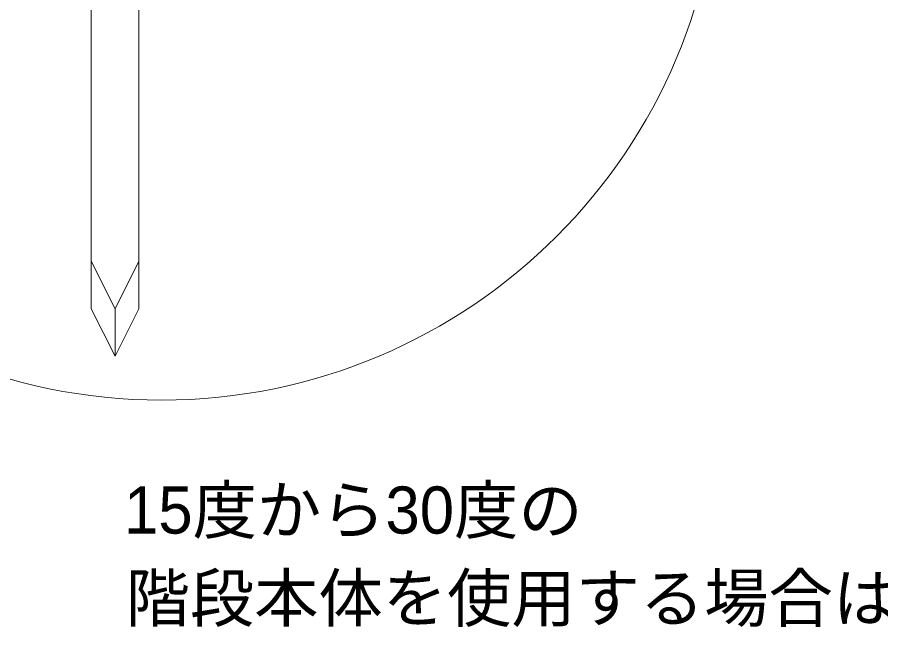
# Model space of a CAD drawing. Units: millimetres at full size, sheet at 1:20; details may follow other scales. Extents: x 200 to 8200, y 200 to 5740.
# Drawn here: x 1094 to 2001, y 1709 to 2365 of the extents above; entities that cross this region are included whole.
import ezdxf
from ezdxf.enums import TextEntityAlignment as Align

# ---------------------------------------------------------------- set-up
doc = ezdxf.new("R2010")
doc.units = ezdxf.units.MM
doc.header["$LTSCALE"] = 20
for name, color, linetype, lineweight in [('一般線', 7, 'Continuous', 20), ('図形枠', 7, 'Continuous', 15), ('角杭', 7, 'Continuous', 18)]:
    doc.layers.add(name, color=color, linetype=linetype, lineweight=lineweight)
doc.layers.add('文字', color=7, linetype='Continuous')
doc.styles.add('ＭＳ Ｐゴシック', font='')
doc.styles.get('ＭＳ Ｐゴシック').set_extended_font_data('MS PGothic')

msp = doc.modelspace()

# ---------------------------------------------------------------- linework, layer by layer
at = {"layer": '一般線'}
msp.add_open_spline([(1645.83, 872.86), (1922.77, 1001.65), (2226.2, 1141.54), (2476.65, 1259.24), (2632.71, 1336.81), (2803.12, 1387.69), (2975.08, 1410.04), (3173.71, 1439.81), (3370.58, 1543.09), (3507.96, 1689.6), (3552.2, 1726.64), (3590.08, 1756.68), (3630.98, 1785.47), (3671.87, 1814.26), (3715.78, 1841.8), (3762.51, 1864.9), (3809.25, 1888), (3858.83, 1906.67), (3909.84, 1923.25), (3960.85, 1939.83), (4013.29, 1954.32), (4065.73, 1968.65), (4118.18, 1982.99), (4170.63, 1997.17), (4216.23, 2015.23), (4261.82, 2033.29), (4300.56, 2055.24), (4351.85, 2075.36), (4403.14, 2095.49), (4466.98, 2113.78), (4521.69, 2138.4), (4576.39, 2163.02), (4621.96, 2193.95), (4663.88, 2226.45), (4705.79, 2258.95), (4744.05, 2293.03), (4785.34, 2323.1), (4826.64, 2353.17), (4870.97, 2379.24), (4919.39, 2398.46), (4967.81, 2417.68), (5020.32, 2430.05), (5071.43, 2441.73), (5122.53, 2453.41), (5172.22, 2464.38), (5217.59, 2479.2), (5262.95, 2494.01), (5304, 2512.66), (5359.33, 2549.25)], degree=3, knots=[0, 0, 0, 0, 1, 1, 1, 2, 2, 2, 3, 3, 3, 4, 4, 4, 5, 5, 5, 6, 6, 6, 7, 7, 7, 8, 8, 8, 9, 9, 9, 10, 10, 10, 11, 11, 11, 12, 12, 12, 13, 13, 13, 14, 14, 14, 15, 15, 15, 16, 16, 16, 16], dxfattribs=at)
at = {"layer": '図形枠'}
msp.add_circle((1245.62, 2549.28), 586.43, dxfattribs=at)
at = {"layer": '角杭'}
for p, q in [((1171.8, 2058.81), (1171.8, 2755.81)), ((1221.8, 2755.81), (1221.8, 2058.81)), ((1196.8, 2058.81), (1171.8, 2108.81)), ((1196.8, 2058.81), (1221.8, 2108.81)), ((1196.8, 2008.81), (1171.8, 2058.81)), ((1196.8, 2008.81), (1196.8, 2058.81)), ((1196.8, 2008.81), (1221.8, 2058.81))]:
    msp.add_line(p, q, dxfattribs=at)

# ---------------------------------------------------------------- texts
at = {"layer": '文字', "style": 'ＭＳ Ｐゴシック'}
for s, p in [('15度から30度の', (1206.14, 1807.8)), ('階段本体を使用する場合は一段目に', (1207.84, 1715.38))]:
    msp.add_text(s, height=49.49, dxfattribs=at).set_placement(p, align=Align.BOTTOM_LEFT)

doc.saveas('drawing.dxf')
